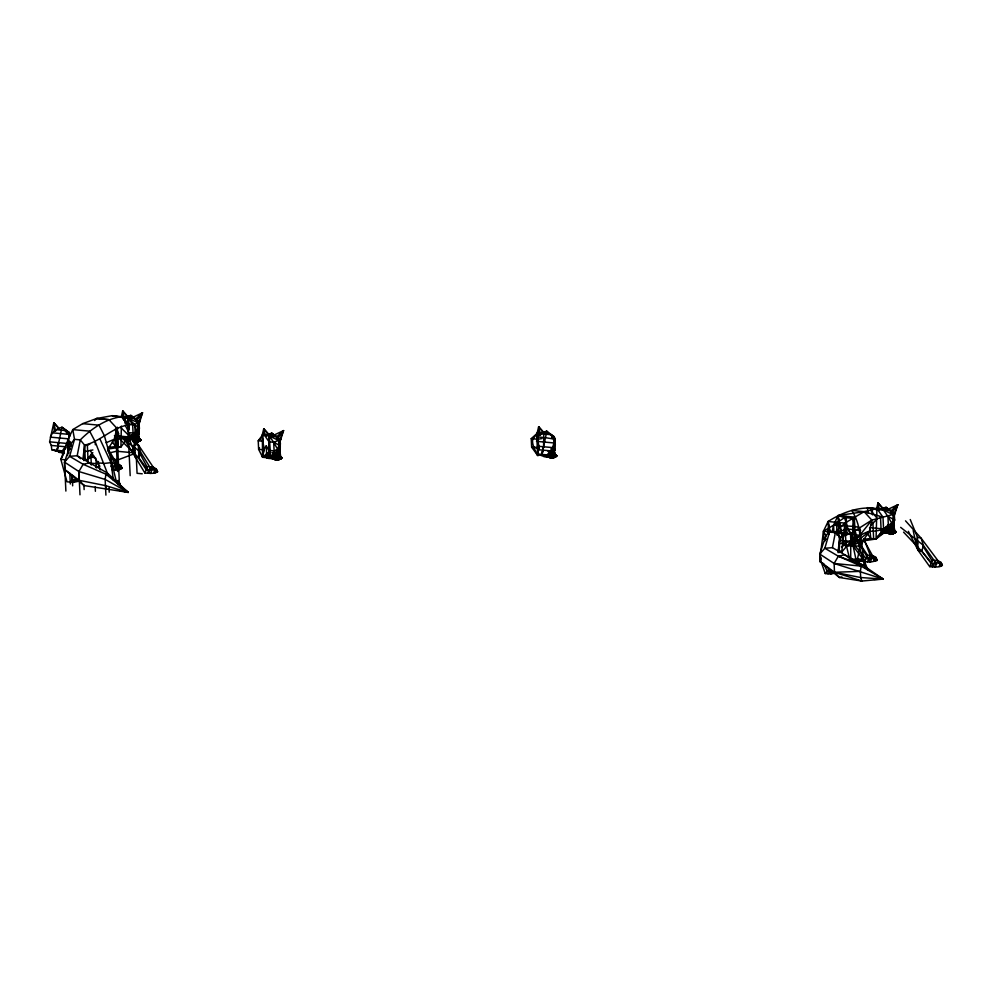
<?xml version="1.0" encoding="UTF-8"?>
<svg xmlns="http://www.w3.org/2000/svg" width="992" height="992" viewBox="0 0 992 992"><rect width="100%" height="100%" fill="white"/><g stroke="black" fill="none" stroke-linecap="round" stroke-linejoin="round"><path stroke-width="1.49" d="M850.702 559.649L850.752 543.938M122.599 417.161L130.857 415.437L138.248 420.906C139.153 426.126 140.69 432.301 136.512 436.554L134.54 439.989L131.961 439.754M261.652 437.422L263.748 428.767L268.944 434.496L262.31 435.265L263.909 449.847L262.607 457.287L262.31 435.265L269.254 435.996L270.729 458.044L266.637 453.704L262.607 457.287L263.897 449.86L266.265 445.805L266.823 457.684L272.391 456.791L277.76 449.587L279 444.937L278.616 440.398L276.532 436.728L268.894 433.814L269.254 435.996L273.693 442.246L274.102 450.876L270.729 458.044L262.607 457.287L258.627 449.314L258.23 440.808L262.31 435.265L271.895 433.256L279.285 438.724C280.19 443.945 281.716 450.108 277.537 454.373L275.578 457.808L272.75 458.726L268.82 458.391L261.727 455.799L274.772 457.188L275.578 457.808L272.998 457.572L272.701 458.726L276.148 460.201L281.034 458.998L282.001 457.796L280.352 456.233M538.817 449.76L549.556 450.752L552.445 452.935L550.486 455.824L547.658 456.754L543.74 456.407L536.635 453.815L549.692 455.204C555.867 450.976 556.004 443.3 554.193 436.74L546.803 431.272L537.23 433.281L531.228 438.65L531.638 447.181C546.852 467.827 529.232 445.718 533.138 438.824L537.23 433.281L543.852 432.524L543.802 431.83L551.453 434.744L553.536 438.414L553.908 442.953L552.668 447.603L547.299 454.807M886.216 526.603L888.882 526.851L891.783 529.021L889.812 531.923L886.984 532.84L883.116 532.506L889.018 531.303L891.783 528.488L893.978 525.252L894.251 517.502M543.802 431.83L543.554 446.76L542.004 454.311L546.803 431.272L544.831 432.103M121.371 426.114L120.912 447.057L107.843 449.078L114.464 439.183L116.796 428.209L108.897 419.653L96.646 418.512L82.683 423.646L72.788 429.598L68.2 439.171L60.859 459.395L67.01 481.802L73.284 482.385L79.286 481.132L73.557 480.599M876.655 518.047L876.048 538.978L862.804 540.975L851.235 546.046L843.845 545.352L841.402 546.865M876.705 516.584L876.928 508.623C859.841 505.895 842.32 512.294 828.097 521.519L823.509 531.104L820.483 553.672M867.442 557.74L867.603 555.222L860.92 545.29M838.823 552.457L839.802 537.056L835.512 531.824L829.746 531.266L825.89 535.717L819.727 554.032L820.062 561.596L839.306 577.48L861.862 581.052L883.19 579.08L862.519 564.894L832.4 547.658L824.836 548.254L819.727 554.032L834.111 563.468L883.19 579.08L873.977 579.427M267.208 453.208L266.823 457.684L268.882 458.391L274.772 457.188L277.537 454.373L271.969 452.488M138.372 427.812L139.054 423.41L138.248 420.906L130.857 415.437L128.898 416.268M279.409 445.619L280.079 441.229L279.285 438.724L271.895 433.256L269.923 434.087M83.911 460.66L84.593 445.135L80.278 439.902L74.512 439.344L70.68 443.796L64.517 462.111L64.852 469.675L84.084 485.559L128.228 492.404L107.31 472.973L77.178 455.737L69.614 456.332L64.517 462.111L65.881 491.077M839.133 552.581L839.802 537.056L850.479 533.622L871.832 520.118L892.862 514.513L894.325 515.332L894.697 520.552M859.853 564.126L857.472 558.868C861.738 541.111 861.106 525.934 851.855 510.434L864.106 511.674L883.004 517.167L883.562 528.959L876.048 538.978L870.802 538.482L863.127 539.388M67.592 455.613L68.56 446.896L70.271 448.992M82.931 459.246L84.593 445.135C102.548 441.118 115.208 423.584 134.763 424.626L137.59 422.58L139.054 423.41L139.426 428.618L138.248 429.052M837.98 552.581L839.802 537.056M821.041 557.281L820.062 561.596L834.508 572.272L861.862 581.052L860.684 577.542L860.386 571.355L861.143 566.122L862.519 564.894L838.339 556.227L824.836 548.254L829.746 531.266L828.097 521.519L844.948 523.094L864.106 511.674L876.928 508.623L890.779 510.843L893.519 512.839L894.325 515.332L890.94 513.286M61.454 451.769L63.984 453.183L51.795 449.736L51.299 445.433L49.6 441.837L53.816 422.716L59.012 428.445M117.788 483.798L118.321 480.599L115.878 480.81M156.116 468.832L155.657 471.609L157.542 471.783L156.116 468.832L153.177 467.096L147.709 466.587L144.869 472.986C147.882 473.209 160.915 474.87 156.116 468.832L156.252 471.758M908.362 531.328L918.084 550.324L929.702 566.618C932.716 566.841 945.748 568.503 940.949 562.452L940.49 565.242L942.375 565.415L940.949 562.452L938.01 560.728L921.146 538.21L905.522 520.837M537.54 455.154L538.805 447.888L533.535 447.33M537.515 455.316L538.817 447.863L537.23 433.281L537.664 455.179M135.78 439.369L135.11 442.382L132.878 441.428M894.598 530.348L896.247 531.91L892.775 534.056L890.382 534.316L888.2 533.361L888.398 532.196L890.655 533.15L890.382 534.316L885.323 532.146L886.984 532.84M62.818 452.674L61.206 451.98L62.769 452.662L63.004 451.509L62.818 452.674L58.888 452.34L59.198 451.112L57.102 450.232L61.963 427.192L69.353 432.661L69.849 435.81L66.501 432.896M832.4 547.658L835.512 531.824L844.948 523.094L850.479 533.622L856.431 561.596L863.189 560.815L863.71 559.451L859.692 527.62L854.757 526.467L833.565 525.19L823.509 531.104L823.868 538.83L825.034 540.491M267.716 453.27L266.823 457.684L267.679 453.27L266.823 457.684L273.222 457.56C276.867 452.774 281.666 447.814 280.079 441.229L277.822 439.853M57.152 450.244L58.714 442.68L58.292 444.552M832.04 532.53L833.565 525.19L837.992 515.58L864.106 511.674L871.832 520.118L869.5 531.241L862.804 540.975M61.454 450.814L61.07 452.377L63.612 451.546M130.634 416.516L130.857 415.437M127.794 440.572L128.042 439.357L127.844 440.584L125.786 439.865L125.996 438.476L125.786 439.865L130.113 440.225M267.282 455.13L267.034 456.295L267.332 455.13M271.672 434.322L271.895 433.256M276.049 455.179L278.467 455.402L282.001 457.796L278.591 459.953L276.148 460.201L273.916 459.246L274.214 458.093L272.936 457.56M276.756 457.176L276.148 460.201L274.846 458.887L277.934 459.172L280.773 457.101L279.285 446.871L280.265 445.743L273.693 442.246L269.08 441.824L265.856 437.212L265.782 435.624M276.805 457.176L276.148 460.201L277.934 459.172L279.645 456.258L280.042 454.77L278.492 453.332M541.942 454.311L543.554 446.76L541.942 454.311L551.056 458.217L555.942 457.014L556.909 455.824L555.272 454.249M547.658 456.754L543.79 456.419L544.05 455.192L547.609 456.742L547.906 455.588L549.122 456.109L548.824 457.262L551.056 458.217L553.449 457.969L556.909 455.824L553.375 453.431L550.957 453.208M549.692 455.204L545.972 456.456L546.232 454.894L550.486 455.824L539.908 454.807M545.972 456.456L546.294 454.894M885.906 508.437L886.129 507.371L876.556 509.38L872.191 508.127M883.066 532.506L885.236 532.543L885.62 530.993M887.232 531.675L886.935 532.84L885.236 532.543M885.62 531.935L888.15 533.361L888.448 532.196L891.213 532.456L894.313 525.822L893.718 522.189M57.102 450.232L58.714 442.68M824.6 541.471L825.89 535.717L823.509 531.104L850.479 533.622L850.851 541.334L841.724 552.098L839.182 551.862M135.383 441.229L135.11 442.382L132.928 441.44L135.941 440.535L137.429 437.596L139.041 433.901L138.446 430.268M890.655 533.15L890.382 534.316L892.775 534.056L896.247 531.91L892.701 529.517L890.283 529.294M121.322 416.727L122.71 410.948L127.906 416.69L123.938 417.148M536.56 435.438L538.656 426.783L543.852 432.524L537.019 436.294M876.234 510.099L877.982 502.882L883.178 508.611L883.128 507.929L890.779 510.843L892.862 514.513L893.234 519.052L891.994 523.702L886.637 530.906L883.847 531.352M277.983 451.918L279.608 452.079L276.979 458.341L273.966 459.246M554.392 446.102L554.987 449.723L551.887 456.37L548.874 457.275L546.294 455.849L551.887 456.37M117.961 468.894L120.032 468.286L120.702 465.533L117.862 463.81L112.394 463.301L110.608 460.92M875.911 557.442L875.229 560.207L877.126 560.381L875.911 557.442L873.059 555.731L867.603 555.222L864.751 561.621L870.22 562.129L875.428 561.026L877.126 560.381L875.911 557.442L876.048 560.381M144.869 472.986L135.197 456.878L133.002 449.773L134.528 443.722L125.5 425.866M138.26 444.763L138.93 457.92L135.197 456.878L134.528 443.722L138.26 444.763L153.177 467.096L150.325 473.494L138.93 457.92L140.455 451.856L138.26 444.763L120.454 427.23M133.176 417.173L142.501 412.796L136.722 431.768L132.11 437.621M137.466 435.525L139.016 436.951L138.496 437.633L139.946 441.18L138.446 437.633L140.976 439.989L137.553 442.134L135.11 442.382L139.996 441.18L140.976 439.989L139.736 439.282L136.896 441.366L133.821 441.08L135.11 442.382L136.896 441.366L139.016 436.951L138.582 434.26L137.107 436.034L137.789 436.096M553.4 451.348L555.681 455.117L552.842 457.2L549.766 456.915L551.056 458.217L552.842 457.2L554.553 454.274L554.516 450.095L553.052 451.868L553.734 451.93M892.738 527.446L894.288 528.885L893.879 530.373L892.168 533.287L890.382 534.316L889.092 533.002L892.168 533.287L895.007 531.204L893.842 526.182L892.378 527.967L893.06 528.029M827.316 532.444L828.543 528.141M131.787 437.497L133.064 433.058L132.655 424.44L128.216 418.178L127.856 415.995L135.507 418.909L137.59 422.58L137.962 427.13L139.227 427.936L137.727 432.549L132.184 439.741L133.746 439.382L136.512 436.554L133.61 434.918L139.227 427.936M889.167 528.786L891.783 529.021L894.313 525.822L891.994 523.702L887.927 516.361L888.336 524.979L886.637 530.906L887.456 531.675L892.998 524.483L894.499 519.858L887.927 516.361L883.488 510.099L883.128 507.929M820.062 561.596L820.942 558.818M279 444.937L283.538 430.615L274.214 434.992M893.234 519.052L897.772 504.73L888.448 509.107M543.79 456.419L548.13 455.576C552.544 450.492 557.504 443.697 554.193 436.74L546.58 432.338M98.493 461.491L97.985 462.855L100.291 469.898M82.683 423.646L99.002 425.171L104.383 435.686L111.501 461.292L110.98 462.656L113.46 480.314M820.396 556.822L819.876 558.186L825.245 573.537L830.713 574.046L835.934 572.954L834.706 572.843M138.806 422.17L142.501 412.796L135.458 419.145M279.843 439.989L283.538 430.615L276.495 436.964M894.077 514.104L897.772 504.73L890.729 511.078M112.753 468.881L115.109 463.549M867.479 561.869L870.319 555.47L873.196 557.194L874.411 560.133L873.196 557.194M111.402 465.533L112.394 463.301M147.597 473.234L150.462 466.848L152.421 468.001M932.43 566.866L935.295 560.468M554.689 439.89L554.987 439.245L551.602 437.187M133.064 433.058L129.692 440.237L127.646 438.067M888.882 526.851L888.336 524.979L876.048 538.978L884.963 532.158L888.336 524.979L891.994 523.702L894.499 519.858M69.849 435.81L69.353 432.661L61.963 427.192L56.06 429.685L52.551 432.834L50.319 437.137L69.068 438.886M877.126 560.381L873.059 555.731L870.22 562.129L860.647 546.022L864.144 539.462L871.633 558.93L866.177 558.422L854.087 545.017M64.17 452.898L60.859 459.395L65.856 459.866M84.084 485.559L79.298 480.351L78.901 471.547L83.13 464.306L89.503 462.867L91.425 464.95M841.861 576.91L839.306 577.48L834.508 572.272L834.111 563.468L838.339 556.227L844.725 554.788L850.652 559.042M259.532 447.888L258.627 449.314L263.897 449.86L262.31 435.265M280.265 445.743L277.76 449.587L274.102 450.876L268.832 450.38L266.265 445.805M537.478 446.189L552.668 447.603L555.173 443.771L553.908 442.953L536.498 441.341M136.549 420.744L142.501 412.796M277.574 438.563L283.538 430.615M891.82 512.678L897.772 504.73M279.533 455.452L280.042 454.77M554.441 453.468L554.962 452.786M893.767 529.567L894.288 528.885M129.964 439.196L125.786 439.865L129.853 440.25L135.172 433.219L129.295 432.673M280.773 457.101L278.591 459.953L277.934 459.172M555.681 455.117L553.499 457.969L552.842 457.2M895.007 531.204L892.825 534.068L892.168 533.287M839.046 537.85L837.992 515.58L854.31 517.105L851.235 546.046L871.832 520.118M94.6 420.558L96.646 418.512L112.108 415.685L128.216 418.178L134.763 424.626L136.722 431.768L139.041 433.901L136.512 437.1L133.895 436.852M70.147 482.1L72.354 479.384L75.504 479.682L73.284 482.385L71.226 474.92M827.985 573.798L829.895 571.442M829.101 568.825L825.245 573.537L827.055 572.595M279.608 452.079L278.144 453.852L278.826 453.914M92.802 452.637L86.416 460.164L83.874 459.928M108.078 447.479L115.667 446.574L118.271 443.536M870.666 525.673L877.412 518.642L870.517 510.148M66.786 444.577L62.459 450.728L63.29 451.496L66.204 447.504L64.716 446.685L51.299 445.433M68.312 452.526L67.89 443.573L69.961 441.514M107.31 472.973L105.933 474.201L105.164 479.434L105.908 495.12M840.1 543.492C851.57 543.566 858.985 534.204 869.5 531.241C876.258 531.34 883.674 530.41 888.336 524.979M869.5 531.241L851.235 546.046L854.31 517.105L855.439 540.9L846.077 546.964L844.948 523.094L841.724 552.098L838.438 549.692M260.809 439.121L258.23 440.808L262.967 441.254M93.546 455.626L86.416 460.164L84.27 458.564M877.412 536.56L884.963 532.158M85.3 460.052L84.593 445.135L87.37 445.396L89.987 443.895M135.507 418.909L121.594 416.69C105.512 418.909 91.537 428.643 80.278 439.902L77.178 455.737L80.538 458.688M130.634 435.773L135.172 433.219M931.637 565.75L929.702 566.618L932.542 560.22L938.01 560.728L942.4 565.403L939.126 566.37M846.424 544.236L843.845 545.352L841.948 542.971M850.293 542.537L855.451 540.293L852.55 518.32M106.132 442.73L114.464 439.183L128.352 436.877L134.664 452.278M884.157 508.202L886.129 507.371L890.779 510.843M118.098 484.753L119.97 483.997L118.321 480.599L118.482 483.96M120.838 468.46L120.702 465.533C124.88 470.518 115.184 470.109 112.282 469.948M832.189 571.801L830.502 572.446L834.036 571.975L831.966 572.582M134.738 453.555L118.296 459.767L110.707 459.06M280.079 441.229L278.616 440.398L273.693 442.246L277.76 449.587L280.079 451.707L277.537 454.906L274.933 454.671M274.772 457.188L271.138 458.031L272.75 458.726M885.298 532.543L889.018 531.303L889.812 531.923L884.74 531.414M888.2 533.361L891.213 532.456M119.152 467.889L118.333 468.125L119.201 468.212L117.986 465.273L119.201 468.212M154.454 472.304L157.344 471.448L155.657 471.609L153.177 467.096L154.454 472.304L155.918 472.44L153.177 467.096L157.567 471.783M154.293 472.738L157.542 471.783M853.827 559.934L857.472 558.868L863.71 559.451L867.864 569.916M856.431 561.596L863.71 559.451M833.02 571.888L830.949 572.496L833.652 572.744M873.543 560.046L874.361 559.81M941.358 565.316L942.189 565.08L940.49 565.242L938.01 560.728L935.158 567.126L921.816 551.366L903.551 532.134M95.678 467.294L99.994 466.116M835.326 532.444L847.912 529.071L860.647 530.398M93.992 456.518L90.979 457.225L95.53 457.647M109.083 452.984L116.634 451.224L134.614 452.898M84.878 451.571L92.876 449.946M58.95 452.34L63.29 451.496L55.068 450.728M130.746 440.026L127.844 440.584L130.026 440.622M136.921 422.294L139.872 421.724M277.946 440.101L280.91 439.53M892.192 514.216L895.144 513.645M537.875 439.27L542.004 438.526M876.556 509.38L881.851 508.76M852.054 559.488L857.472 558.868M120.032 468.286L121.917 468.46L117.862 463.81L120.044 468.286L121.867 468.137L118.978 468.993L117.862 463.81L115.01 470.208L111.464 465.198M860.386 571.355L834.508 572.272L860.684 577.542L883.19 579.08L861.143 566.122L838.339 556.227M845.779 540.863L840.162 540.516M884.901 531.724L887.456 531.675M860.436 540.764L860.647 546.022L853.095 546.009L864.751 561.621M130.175 475.664L127.807 425.246L121.594 416.69L112.108 415.685L119.97 417.198M108.897 419.653L96.646 418.512M551.453 434.744L540.9 433.764L537.391 436.914L544.112 437.546M545.464 437.67L554.987 439.245M531.228 438.65L537.962 439.282M550.982 448.136L553.672 448.384L554.987 449.723L552.445 452.935L549.841 452.687M551.825 448.892L554.652 449.153M531.638 447.181L538.916 447.876M547.981 451.298L551.044 451.583M549.692 452.129L552.457 452.389M551.961 454.038L554.553 454.274M554.912 455.638L556.909 455.824M125.029 423.72L134.763 424.626L137.962 427.13M135.036 432.301L137.727 432.549M135.892 433.058L138.706 433.318M136.164 433.628L139.041 433.901M132.035 435.463L135.098 435.748M133.746 436.294L136.512 436.554M56.06 429.685L66.6 430.664L68.696 434.347L68.944 437.373M276.074 450.12L278.764 450.368M135.011 437.373L137.429 437.596L139.736 439.282L137.553 442.134L136.896 441.366M276.917 450.876L279.744 451.137M136.016 438.204L138.607 438.452M138.967 439.803L140.976 439.989M133.176 440.274L135.941 440.535M273.073 453.282L276.123 453.567M52.551 432.834L68.696 434.347L70.147 435.166L66.762 433.107M114.464 439.183L117.329 439.444M274.784 454.113L277.537 454.373M277.053 456.022L279.645 456.258M282.001 457.796L280.004 457.61L280.984 458.986L280.972 457.709M261.727 455.799L267.716 457.039M276.979 458.341L271.386 457.82L273.916 459.246M112.282 441.911L115.667 446.574L120.912 447.057L128.352 436.877L114.415 435.662M49.6 441.837L66.303 443.387M67.89 443.573L70.928 443.858M855.414 518.58L844.514 517.576L837.992 515.58L843.845 545.352L837.992 515.58M890.308 524.235L892.998 524.483M891.163 524.991L893.978 525.252M887.307 527.397L890.37 527.682M51.795 449.736L63.711 451.025M889.018 528.228L891.783 528.488M883.562 528.959L869.612 527.583L870.802 538.482L866.611 532.654M895.268 531.824L895.268 533.113L895.218 531.824L896.247 531.91M88.982 462.979L99.051 463.909M835.152 532.927L860.052 535.246M110.98 466.5L116.436 467.009L107.632 448.669M116.262 468.745L120.23 469.117L107.558 448.297M142.253 473.792L137.07 473.308L136.313 457.374M823.868 538.83L826.41 539.065M840.187 540.342L850.851 541.334M118.792 483.885L119.97 483.997L118.321 480.599M939.288 565.936L940.751 566.072L938.01 560.728L938.655 563.332M851.744 559.748L863.189 560.815L865.086 567.846M834.111 563.468L861.143 566.122M276.532 436.728L269.254 435.996L268.82 450.356L270.729 458.044L268.832 450.38L269.254 435.996L278.616 440.398M122.438 417.57L128.216 418.178L137.59 422.58M880.016 509.739L883.488 510.099L892.862 514.513M872.005 508.499L867.454 507.631L868.037 513.075M107.942 474.697L95.17 441.688L89.64 431.16L72.788 429.598L74.512 439.344L69.614 456.332L83.13 464.306L105.933 474.201L128.228 492.404L105.462 485.609L79.298 480.351L64.852 469.675M119.561 490.47L128.228 492.404L120.094 485.844M880.239 578.386L883.19 579.08L877.994 576.228M66.365 431.867L69.353 432.661L65.336 431.421M917.749 543.752L915.889 543.232L913.186 530.509M918.084 550.324L917.414 537.168L915.889 543.232L918.084 550.324L921.816 551.366L923.341 545.302L921.146 538.21L917.414 537.168L910.247 519.535M133.002 449.773L134.862 450.294M133.821 441.08L137.504 442.134M64.517 462.111L78.901 471.547L105.164 479.434L128.228 492.404L125.637 491.102M890.841 512.008L893.519 512.839L893.854 514.935M551.515 435.91L554.193 436.74M276.607 437.894L279.285 438.724M135.582 420.075L138.248 420.906M265 456.791L268.82 458.391M136.797 422.046L139.054 423.41M893.519 512.839L886.129 507.371M115.63 433.69L140.455 451.856L151.751 470.295L146.283 469.786L137.987 457.275M133.746 439.382L134.54 439.989M552.668 447.603L553.672 448.384M900.637 527.347L923.341 545.302L936.584 563.927L931.128 563.419L921.27 550.349M119.995 483.997L116.089 480.537L111.501 461.292M273.222 457.56L272.391 456.791L274.102 450.876L274.648 452.736M119.077 438.414L138.93 457.92M546.803 431.272L548.626 433.219M878.391 510.012L877.982 502.882L882.669 508.326M539.14 435.339L538.656 426.783L543.343 432.227M264.157 435.897L263.748 428.767L268.435 434.211M123.045 416.652L122.71 410.948L127.41 416.392M54.3 431.26L53.816 422.716L59.446 429.238M138.496 437.633L139.736 439.282L139.016 436.951M118.879 435.649L115.692 431.346L117.614 431.532L118.829 433.975M70.172 449.116L68.56 446.896L69.738 449.624M121.582 416.578L127.807 425.246M876.928 508.623L883.004 517.167L880.499 516.944L881.218 532.084M124.831 419.393L128.042 423.993M855.451 540.293L847.912 529.071L844.514 517.576L833.565 525.19L833.925 532.816M90.21 450.48L97.985 462.855L104.222 463.438L110.98 462.656L99.783 438.687M922.858 545.947L932.195 560.988M123.529 437.695L135.197 456.878M139.525 452.91L147.362 467.368M863.61 539.45L875.428 561.026L874.212 560.914L877.077 560.058L875.229 560.207L873.059 555.731L873.927 559.624M70.816 446.797L70.68 443.796L68.2 439.171L68.857 453.071M117.23 482.707L116.089 480.537L117.093 482.645M823.484 563.357L827.179 571.181L832.635 571.69L830.713 574.046L829.039 568.49M120.702 465.533L121.917 468.46M105.462 485.609L106.652 489.13M555.173 443.771L555.371 444.453M855.092 530.621L863.189 560.815M845.568 542.401L849.834 559.587M877.982 502.882L879.482 509.962M538.656 426.783L540.454 435.29M263.748 428.767L264.951 434.434M122.71 410.948L123.913 416.615M53.816 422.716L55.614 431.21M830.143 531.724L828.097 521.519L828.717 534.663M859.878 541.781L860.647 546.022M114.564 437.026L115.667 446.574M538.805 447.863L537.23 433.281L537.676 455.328M129.084 429.809L128.216 418.178L127.906 428.259L128.216 418.178L128.997 429.796M940.949 562.452L941.086 565.39M872.253 509.466L872.514 514.86M872.848 522.077L873.642 538.755M846.151 516.336L846.994 534.031M836.516 522.313L837.136 535.444M134.763 424.626L135.743 445.42M124.756 417.818L124.955 422.282M117.366 427.205L118.296 446.822M116.796 428.209L119.251 480.091M115.556 428.507L117.589 471.498M107.843 448.334L107.979 451.323M109.021 487.915L109.219 492.206M95.17 441.688L95.319 444.776M95.976 458.676L96.41 467.951M95.195 486.948L95.393 491.3M90.83 454.324L91.314 464.479M87.37 445.396L88.214 463.289M83.923 485.026L84.134 489.589M78.901 471.547L79.992 494.822M72.168 475.329L72.664 485.844M69.8 473.172L70.32 483.997M70.68 443.796L70.792 446.375M551.279 457.052L551.056 458.217L551.329 457.052M271.076 458.031L272.701 458.726L271.076 458.031M129.692 440.237L128.737 436.381L129.692 440.237"/></g></svg>
